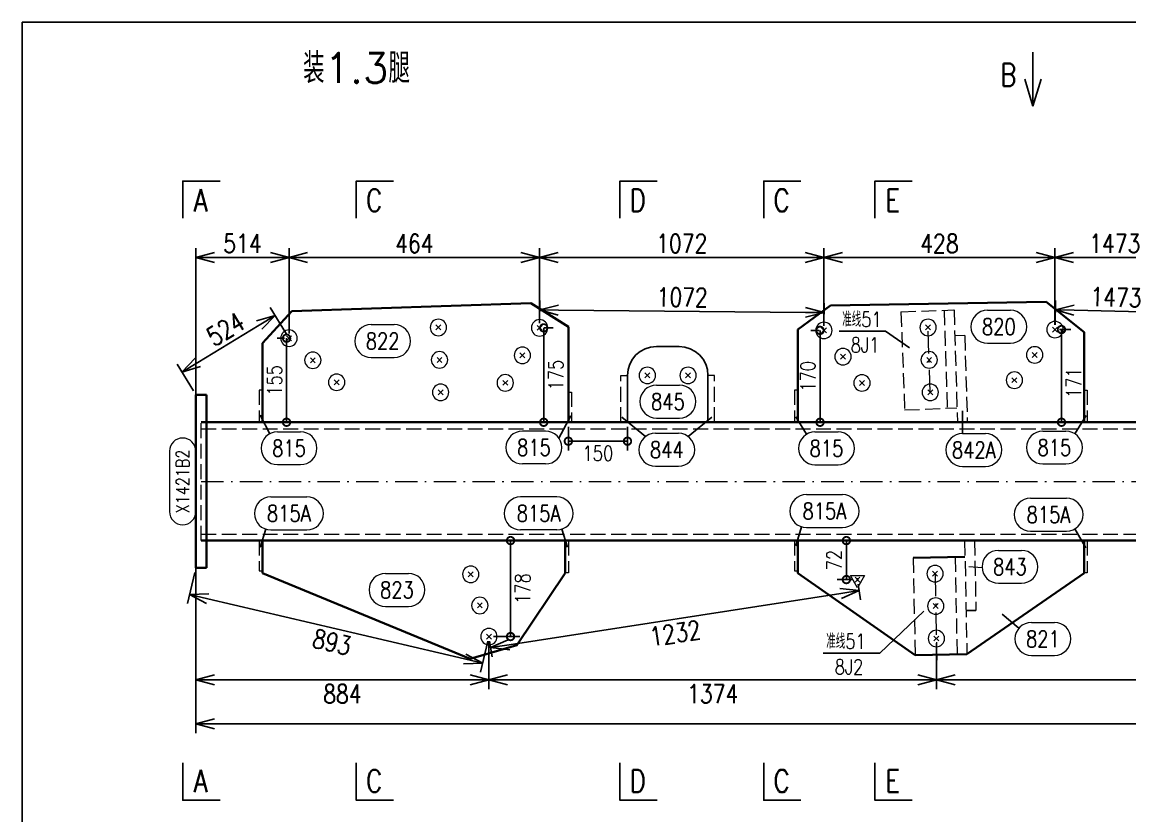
# Model space of a CAD drawing. Extents: x 1310 to 15542, y -76 to 8381.
# Drawn here: x 2150.4 to 2299, y 1297.4 to 1403.8 of the extents above; entities that cross this region are included whole.
import ezdxf
from ezdxf.enums import TextEntityAlignment as Align

# ---------------------------------------------------------------- set-up
doc = ezdxf.new("R2010")
doc.units = 0
doc.header["$MEASUREMENT"] = 0
doc.linetypes.add('一点画线', pattern=[5.2, 3, -1, 0.2, -1])
doc.linetypes.add('虚线', pattern=[2.75, 2, -0.75])
doc.layers.get('0').update_dxf_attribs({"linetype": 'CONTINUOUS', "lineweight": 25})
doc.layers.get('Defpoints').update_dxf_attribs({"linetype": 'CONTINUOUS'})
doc.layers.add('4', color=7, linetype='CONTINUOUS', lineweight=25)
doc.layers.add('5', color=7, linetype='CONTINUOUS', lineweight=25)
doc.styles.add('DimFont', font='simplex.shx', dxfattribs={"width": 0.8, "bigfont": 'gbhzfs.shx'})
doc.styles.get("Standard").update_dxf_attribs({"font": 'simplex.shx', "width": 0.7, "height": 3, "bigfont": 'gbhzfs.shx'})
doc.dimstyles.new('DHDxfDimStyleOpen30', dxfattribs={"dimtxt": 2.5, "dimasz": 2.5, "dimexe": 1.25, "dimexo": 0.625, "dimtad": 2, "dimtxsty": 'DimFont', "dimblk": 'OPEN30', "dimblk1": 'OPEN30', "dimblk2": 'OPEN30', "dimcen": 2.5, "dimadec": 0, "dimazin": 0, "dimtfac": 1, "dimtmove": 0, "dimatfit": 3, "dimfxl": 0, "dimarcsym": 0})

# ---------------------------------------------------------------- blocks, each defined once
blk = doc.blocks.new('板孔21.5')
at = {"layer": '5', "color": 7, "linetype": 'Continuous', "lineweight": 13}
for p, q in [((-0.3, -0.3), (0.3, 0.3)), ((0.3, -0.3), (-0.3, 0.3))]:
    blk.add_line(p, q, dxfattribs=at)
blk.add_circle((0, 0), 1, dxfattribs=at)
blk = doc.blocks.new('板孔17.5')
at = {"layer": '5', "color": 7, "linetype": 'Continuous', "lineweight": 13}
for p, q in [((0, 1), (-0.866, -0.5)), ((-0.3, -0.3), (0.3, 0.3)), ((0.3, -0.3), (-0.3, 0.3)), ((0.866, -0.5), (0, 1)), ((-0.866, -0.5), (0.866, -0.5))]:
    blk.add_line(p, q, dxfattribs=at)
at = {"layer": '5', "color": 7, "linetype": 'Continuous', "lineweight": 0}
blk.add_circle((0, 0), 0.1, dxfattribs=at)
blk = doc.blocks.new('_OPEN30')
at = {"color": 0, "linetype": 'ByBlock', "lineweight": -2}
for p, q in [((-1, 0.268), (0, 0)), ((0, 0), (-1, -0.268)), ((0, 0), (-1, 0))]:
    blk.add_line(p, q, dxfattribs=at)
blk = doc.blocks.new('*D445')
at = {"layer": '5', "color": 96, "linetype": 'Continuous', "lineweight": -2}
for p, q in [((2173.58, 1330.03), (2172.6, 1325.85)), ((2209.78, 1318.42), (2175.32, 1326.5)), ((2212.91, 1320.82), (2211.93, 1316.64))]:
    blk.add_line(p, q, dxfattribs=at)
at = {"layer": 'Defpoints', "color": 0, "linetype": 'Continuous'}
for p in [(2173.73, 1330.64), (2172.89, 1327.07), (2213.05, 1321.43)]:
    blk.add_point(p, dxfattribs=at)
at = {"layer": '5', "color": 96, "linetype": 'Continuous', "lineweight": -2, "xscale": 2.5, "yscale": 2.5, "zscale": 2.5}
for p, rotation in [((2172.89, 1327.07), 166.8182384519263), ((2212.22, 1317.85), 346.8182384519263)]:
    blk.add_blockref('_OPEN30', p, dxfattribs=dict(at, rotation=rotation))
at = {"layer": '5', "color": 96, "linetype": 'Continuous', "lineweight": 18, "insert": (2191.98, 1320.67), "char_height": 2.5, "attachment_point": 5, "rotation": 346.8182, "line_spacing_factor": 0.6, "style": 'DimFont'}
blk.add_mtext('893', dxfattribs=at)
blk = doc.blocks.new('*D447')
at = {"layer": '5', "color": 96, "linetype": 'Continuous', "lineweight": -2}
for p, q in [((2185.91, 1361.98), (2183.72, 1365.57)), ((2182.23, 1363.21), (2174, 1358.2)), ((2173.4, 1354.37), (2171.21, 1357.97))]:
    blk.add_line(p, q, dxfattribs=at)
at = {"layer": 'Defpoints', "color": 0, "linetype": 'Continuous'}
for p in [(2186.23, 1361.44), (2171.86, 1356.9), (2173.73, 1353.83)]:
    blk.add_point(p, dxfattribs=at)
at = {"layer": '5', "color": 96, "linetype": 'Continuous', "lineweight": -2, "xscale": 2.5, "yscale": 2.5, "zscale": 2.5}
for p, rotation in [((2184.37, 1364.51), 31.31168889136205), ((2171.86, 1356.9), 211.311688891362)]:
    blk.add_blockref('_OPEN30', p, dxfattribs=dict(at, rotation=rotation))
at = {"layer": '5', "color": 96, "linetype": 'Continuous', "lineweight": 18, "insert": (2177.71, 1362.65), "char_height": 2.5, "attachment_point": 5, "rotation": 31.3117, "line_spacing_factor": 0.6, "style": 'DimFont'}
blk.add_mtext('524', dxfattribs=at)
blk = doc.blocks.new('_DotSmall')
at = {"color": 0, "linetype": 'ByBlock', "const_width": 0.5}
blk.add_lwpolyline([(-0.0625, 0, 1), (0.0625, 0, 1)], format="xyb", close=True, dxfattribs=at)
blk = doc.blocks.new('*D449')
at = {"layer": '5', "color": 6, "linetype": 'Continuous', "lineweight": -2}
for p, q in [((2213.68, 1334.3), (2217.2, 1334.3)), ((2215.95, 1334.3), (2215.95, 1321.43)), ((2213.68, 1321.43), (2217.2, 1321.43))]:
    blk.add_line(p, q, dxfattribs=at)
at = {"layer": 'Defpoints', "color": 0, "linetype": 'Continuous'}
for p in [(2213.05, 1334.3), (2213.05, 1321.43), (2215.95, 1321.43)]:
    blk.add_point(p, dxfattribs=at)
at = {"layer": '5', "color": 6, "linetype": 'Continuous', "lineweight": -2, "xscale": 2, "yscale": 2, "zscale": 2}
for p, rotation in [((2215.95, 1334.3), 90), ((2215.95, 1321.43), 270)]:
    blk.add_blockref('_DotSmall', p, dxfattribs=dict(at, rotation=rotation))
at = {"layer": '5', "color": 6, "linetype": 'Continuous', "lineweight": 18, "insert": (2217.58, 1327.86), "char_height": 2, "attachment_point": 5, "rotation": 90, "line_spacing_factor": 0.6, "style": 'DimFont'}
blk.add_mtext('178', dxfattribs=at)
blk = doc.blocks.new('*D450')
at = {"layer": '5', "color": 6, "linetype": 'Continuous', "lineweight": -2}
for p, q in [((2261.88, 1334.3), (2259.76, 1334.3)), ((2261.01, 1334.3), (2261.01, 1329.07)), ((2261.88, 1329.07), (2259.76, 1329.07))]:
    blk.add_line(p, q, dxfattribs=at)
at = {"layer": 'Defpoints', "color": 0, "linetype": 'Continuous'}
for p in [(2262.51, 1334.3), (2261.01, 1329.07), (2262.51, 1329.07)]:
    blk.add_point(p, dxfattribs=at)
at = {"layer": '5', "color": 6, "linetype": 'Continuous', "lineweight": -2, "xscale": 2, "yscale": 2, "zscale": 2}
for p, rotation in [((2261.01, 1334.3), 90), ((2261.01, 1329.07), 270)]:
    blk.add_blockref('_DotSmall', p, dxfattribs=dict(at, rotation=rotation))
at = {"layer": '5', "color": 6, "linetype": 'Continuous', "lineweight": 18, "insert": (2259.38, 1331.68), "char_height": 2, "attachment_point": 5, "rotation": 90, "line_spacing_factor": 0.6, "style": 'DimFont'}
blk.add_mtext('72', dxfattribs=at)
blk = doc.blocks.new('*D452')
at = {"layer": '5', "color": 6, "linetype": 'Continuous', "lineweight": -2}
for p, q in [((2185.61, 1361.44), (2184.65, 1361.44)), ((2185.9, 1350.17), (2185.9, 1361.44)), ((2185.61, 1350.17), (2184.65, 1350.17))]:
    blk.add_line(p, q, dxfattribs=at)
at = {"layer": 'Defpoints', "color": 0, "linetype": 'Continuous'}
for p in [(2185.9, 1361.44), (2186.23, 1361.44), (2186.23, 1350.17)]:
    blk.add_point(p, dxfattribs=at)
at = {"layer": '5', "color": 6, "linetype": 'Continuous', "lineweight": -2, "xscale": 2, "yscale": 2, "zscale": 2}
for p, rotation in [((2185.9, 1361.44), 90), ((2185.9, 1350.17), 270)]:
    blk.add_blockref('_DotSmall', p, dxfattribs=dict(at, rotation=rotation))
at = {"layer": '5', "color": 6, "linetype": 'Continuous', "lineweight": 18, "insert": (2184.28, 1355.79), "char_height": 2, "attachment_point": 5, "rotation": 90, "line_spacing_factor": 0.6, "style": 'DimFont'}
blk.add_mtext('155', dxfattribs=at)
blk = doc.blocks.new('*D453')
at = {"layer": '5', "color": 6, "linetype": 'Continuous', "lineweight": -2}
for p, q in [((2220.4, 1350.17), (2220.4, 1362.83)), ((2220.47, 1362.83), (2221.65, 1362.83)), ((2220.47, 1350.17), (2221.65, 1350.17))]:
    blk.add_line(p, q, dxfattribs=at)
at = {"layer": 'Defpoints', "color": 0, "linetype": 'Continuous'}
for p in [(2219.85, 1362.83), (2220.4, 1362.83), (2219.85, 1350.17)]:
    blk.add_point(p, dxfattribs=at)
at = {"layer": '5', "color": 6, "linetype": 'Continuous', "lineweight": -2, "xscale": 2, "yscale": 2, "zscale": 2}
for p, rotation in [((2220.4, 1362.83), 90), ((2220.4, 1350.17), 270)]:
    blk.add_blockref('_DotSmall', p, dxfattribs=dict(at, rotation=rotation))
at = {"layer": '5', "color": 6, "linetype": 'Continuous', "lineweight": 18, "insert": (2222.03, 1356.5), "char_height": 2, "attachment_point": 5, "rotation": 90, "line_spacing_factor": 0.6, "style": 'DimFont'}
blk.add_mtext('175', dxfattribs=at)
blk = doc.blocks.new('*D454')
at = {"layer": '5', "color": 6, "linetype": 'Continuous', "lineweight": -2}
for p, q in [((2257.38, 1362.49), (2256.23, 1362.49)), ((2257.48, 1350.17), (2257.48, 1362.49)), ((2257.38, 1350.17), (2256.23, 1350.17))]:
    blk.add_line(p, q, dxfattribs=at)
at = {"layer": 'Defpoints', "color": 0, "linetype": 'Continuous'}
for p in [(2257.48, 1362.49), (2258, 1362.49), (2258, 1350.17)]:
    blk.add_point(p, dxfattribs=at)
at = {"layer": '5', "color": 6, "linetype": 'Continuous', "lineweight": -2, "xscale": 2, "yscale": 2, "zscale": 2}
for p, rotation in [((2257.48, 1362.49), 90), ((2257.48, 1350.17), 270)]:
    blk.add_blockref('_DotSmall', p, dxfattribs=dict(at, rotation=rotation))
at = {"layer": '5', "color": 6, "linetype": 'Continuous', "lineweight": 18, "insert": (2255.85, 1356.33), "char_height": 2, "attachment_point": 5, "rotation": 90, "line_spacing_factor": 0.6, "style": 'DimFont'}
blk.add_mtext('170', dxfattribs=at)
blk = doc.blocks.new('*D455')
at = {"layer": '5', "color": 6, "linetype": 'Continuous', "lineweight": -2}
for p, q in [((2289.63, 1362.6), (2291.13, 1362.6)), ((2289.88, 1350.17), (2289.88, 1362.6)), ((2289.63, 1350.17), (2291.13, 1350.17))]:
    blk.add_line(p, q, dxfattribs=at)
at = {"layer": 'Defpoints', "color": 0, "linetype": 'Continuous'}
for p in [(2289, 1362.6), (2289.88, 1362.6), (2289, 1350.17)]:
    blk.add_point(p, dxfattribs=at)
at = {"layer": '5', "color": 6, "linetype": 'Continuous', "lineweight": -2, "xscale": 2, "yscale": 2, "zscale": 2}
for p, rotation in [((2289.88, 1362.6), 90), ((2289.88, 1350.17), 270)]:
    blk.add_blockref('_DotSmall', p, dxfattribs=dict(at, rotation=rotation))
at = {"layer": '5', "color": 6, "linetype": 'Continuous', "lineweight": 18, "insert": (2291.51, 1355.47), "char_height": 2, "attachment_point": 5, "rotation": 90, "line_spacing_factor": 0.6, "style": 'DimFont'}
blk.add_mtext('171', dxfattribs=at)
blk = doc.blocks.new('*D462')
at = {"layer": '5', "color": 96, "linetype": 'Continuous', "lineweight": -2}
for p, q in [((2262.6, 1328.45), (2262.93, 1326.35)), ((2215.75, 1320.33), (2260.26, 1327.21)), ((2213.15, 1320.81), (2213.47, 1318.71))]:
    blk.add_line(p, q, dxfattribs=at)
at = {"layer": 'Defpoints', "color": 0, "linetype": 'Continuous'}
for p in [(2262.51, 1329.07), (2262.73, 1327.59), (2213.05, 1321.43)]:
    blk.add_point(p, dxfattribs=at)
at = {"layer": '5', "color": 96, "linetype": 'Continuous', "lineweight": -2, "xscale": 2.5, "yscale": 2.5, "zscale": 2.5}
for p, rotation in [((2262.73, 1327.59), 8.788100364396717), ((2213.28, 1319.94), 188.7881003643967)]:
    blk.add_blockref('_OPEN30', p, dxfattribs=dict(at, rotation=rotation))
at = {"layer": '5', "color": 96, "linetype": 'Continuous', "lineweight": 18, "insert": (2238.04, 1321.87), "char_height": 2.5, "attachment_point": 5, "rotation": 8.7881, "line_spacing_factor": 0.6, "style": 'DimFont'}
blk.add_mtext('1232', dxfattribs=at)
blk = doc.blocks.new('*D463')
at = {"layer": '5', "color": 96, "linetype": 'Continuous', "lineweight": -2}
for p, q in [((2219.85, 1363.45), (2219.88, 1366.48)), ((2258.01, 1363.11), (2258.04, 1366.14)), ((2222.37, 1365.21), (2255.53, 1364.91))]:
    blk.add_line(p, q, dxfattribs=at)
at = {"layer": 'Defpoints', "color": 0, "linetype": 'Continuous'}
for p in [(2258.03, 1364.89), (2219.85, 1362.83), (2258, 1362.49)]:
    blk.add_point(p, dxfattribs=at)
at = {"layer": '5', "color": 96, "linetype": 'Continuous', "lineweight": -2, "xscale": 2.5, "yscale": 2.5, "zscale": 2.5}
for p, rotation in [((2219.87, 1365.23), 179.4860011184689), ((2258.03, 1364.89), 359.486001118469)]:
    blk.add_blockref('_OPEN30', p, dxfattribs=dict(at, rotation=rotation))
at = {"layer": '5', "color": 96, "linetype": 'Continuous', "lineweight": 18, "insert": (2238.99, 1366.93), "char_height": 2.5, "attachment_point": 5, "rotation": 359.486, "line_spacing_factor": 0.6, "style": 'DimFont'}
blk.add_mtext('1072', dxfattribs=at)
blk = doc.blocks.new('*D464')
at = {"layer": '5', "color": 96, "linetype": 'Continuous', "lineweight": -2}
for p, q in [((2289.02, 1363.22), (2289.09, 1366.49)), ((2305.08, 1362.86), (2305.16, 1366.13)), ((2291.56, 1365.19), (2302.63, 1364.93))]:
    blk.add_line(p, q, dxfattribs=at)
at = {"layer": 'Defpoints', "color": 0, "linetype": 'Continuous'}
for p in [(2305.13, 1364.88), (2289, 1362.6), (2305.07, 1362.23)]:
    blk.add_point(p, dxfattribs=at)
at = {"layer": '5', "color": 96, "linetype": 'Continuous', "lineweight": -2, "xscale": 2.5, "yscale": 2.5, "zscale": 2.5}
for p, rotation in [((2289.06, 1365.24), 178.6982102862967), ((2305.13, 1364.88), 358.6982102862967)]:
    blk.add_blockref('_OPEN30', p, dxfattribs=dict(at, rotation=rotation))
at = {"layer": '5', "color": 96, "linetype": 'Continuous', "lineweight": 18, "insert": (2297.19, 1366.93), "char_height": 2.5, "attachment_point": 5, "rotation": 358.6982, "line_spacing_factor": 0.6, "style": 'DimFont'}
blk.add_mtext('1473', dxfattribs=at)
blk = doc.blocks.new('*D467')
at = {"layer": '5', "color": 7, "linetype": 'Continuous', "lineweight": -2}
for p, q in [((2173.73, 1341.61), (2173.73, 1308.48)), ((2436.88, 1341.61), (2436.88, 1308.48)), ((2176.23, 1309.73), (2434.38, 1309.73))]:
    blk.add_line(p, q, dxfattribs=at)
at = {"layer": 'Defpoints', "color": 0, "linetype": 'Continuous'}
for p in [(2173.73, 1342.24), (2436.88, 1342.24), (2436.88, 1309.73)]:
    blk.add_point(p, dxfattribs=at)
at = {"layer": '5', "color": 7, "linetype": 'Continuous', "lineweight": -2, "xscale": 2.5, "yscale": 2.5, "zscale": 2.5, "rotation": 180}
blk.add_blockref('_OPEN30', (2173.73, 1309.73), dxfattribs=at)
at = {"layer": '5', "color": 7, "linetype": 'Continuous', "lineweight": -2, "xscale": 2.5, "yscale": 2.5, "zscale": 2.5}
blk.add_blockref('_OPEN30', (2436.88, 1309.73), dxfattribs=at)
at = {"layer": '5', "color": 7, "linetype": 'Continuous', "lineweight": 18, "insert": (2305.3, 1307.85), "char_height": 2.5, "attachment_point": 5, "line_spacing_factor": 0.6, "style": 'DimFont'}
blk.add_mtext('8860', dxfattribs=at)
blk = doc.blocks.new('*D468')
at = {"layer": '5', "color": 7, "linetype": 'Continuous', "lineweight": -2}
for p, q in [((2173.73, 1341.61), (2173.73, 1314.38)), ((2213.05, 1320.8), (2213.05, 1314.38)), ((2176.23, 1315.63), (2210.55, 1315.63))]:
    blk.add_line(p, q, dxfattribs=at)
at = {"layer": 'Defpoints', "color": 0, "linetype": 'Continuous'}
for p in [(2173.73, 1342.24), (2213.05, 1321.43), (2213.05, 1315.63)]:
    blk.add_point(p, dxfattribs=at)
at = {"layer": '5', "color": 7, "linetype": 'Continuous', "lineweight": -2, "xscale": 2.5, "yscale": 2.5, "zscale": 2.5, "rotation": 180}
blk.add_blockref('_OPEN30', (2173.73, 1315.63), dxfattribs=at)
at = {"layer": '5', "color": 7, "linetype": 'Continuous', "lineweight": -2, "xscale": 2.5, "yscale": 2.5, "zscale": 2.5}
blk.add_blockref('_OPEN30', (2213.05, 1315.63), dxfattribs=at)
at = {"layer": '5', "color": 7, "linetype": 'Continuous', "lineweight": 18, "insert": (2193.39, 1313.75), "char_height": 2.5, "attachment_point": 5, "line_spacing_factor": 0.6, "style": 'DimFont'}
blk.add_mtext('884', dxfattribs=at)
blk = doc.blocks.new('*D469')
at = {"layer": '5', "color": 7, "linetype": 'Continuous', "lineweight": -2}
for p, q in [((2213.05, 1320.8), (2213.05, 1314.38)), ((2273.09, 1320.54), (2273.09, 1314.38)), ((2215.55, 1315.63), (2270.59, 1315.63))]:
    blk.add_line(p, q, dxfattribs=at)
at = {"layer": 'Defpoints', "color": 0, "linetype": 'Continuous'}
for p in [(2213.05, 1321.43), (2273.09, 1321.16), (2273.09, 1315.63)]:
    blk.add_point(p, dxfattribs=at)
at = {"layer": '5', "color": 7, "linetype": 'Continuous', "lineweight": -2, "xscale": 2.5, "yscale": 2.5, "zscale": 2.5, "rotation": 180}
blk.add_blockref('_OPEN30', (2213.05, 1315.63), dxfattribs=at)
at = {"layer": '5', "color": 7, "linetype": 'Continuous', "lineweight": -2, "xscale": 2.5, "yscale": 2.5, "zscale": 2.5}
blk.add_blockref('_OPEN30', (2273.09, 1315.63), dxfattribs=at)
at = {"layer": '5', "color": 7, "linetype": 'Continuous', "lineweight": 18, "insert": (2243.07, 1313.75), "char_height": 2.5, "attachment_point": 5, "line_spacing_factor": 0.6, "style": 'DimFont'}
blk.add_mtext('1374', dxfattribs=at)
blk = doc.blocks.new('*D470')
at = {"layer": '5', "color": 7, "linetype": 'Continuous', "lineweight": -2}
for p, q in [((2273.09, 1320.54), (2273.09, 1314.38)), ((2420.57, 1320.87), (2420.57, 1314.38)), ((2275.59, 1315.63), (2418.07, 1315.63))]:
    blk.add_line(p, q, dxfattribs=at)
at = {"layer": 'Defpoints', "color": 0, "linetype": 'Continuous'}
for p in [(2420.57, 1321.5), (2273.09, 1321.16), (2420.57, 1315.63)]:
    blk.add_point(p, dxfattribs=at)
at = {"layer": '5', "color": 7, "linetype": 'Continuous', "lineweight": -2, "xscale": 2.5, "yscale": 2.5, "zscale": 2.5, "rotation": 180}
blk.add_blockref('_OPEN30', (2273.09, 1315.63), dxfattribs=at)
at = {"layer": '5', "color": 7, "linetype": 'Continuous', "lineweight": -2, "xscale": 2.5, "yscale": 2.5, "zscale": 2.5}
blk.add_blockref('_OPEN30', (2420.57, 1315.63), dxfattribs=at)
at = {"layer": '5', "color": 7, "linetype": 'Continuous', "lineweight": 18, "insert": (2346.83, 1313.75), "char_height": 2.5, "attachment_point": 5, "line_spacing_factor": 0.6, "style": 'DimFont'}
blk.add_mtext('5984', dxfattribs=at)
blk = doc.blocks.new('*D472')
at = {"layer": '5', "color": 7, "linetype": 'Continuous', "lineweight": -2}
for p, q in [((2173.73, 1342.86), (2173.73, 1373.53)), ((2186.23, 1362.07), (2186.23, 1373.53)), ((2176.23, 1372.28), (2183.73, 1372.28))]:
    blk.add_line(p, q, dxfattribs=at)
at = {"layer": 'Defpoints', "color": 0, "linetype": 'Continuous'}
for p in [(2186.23, 1372.28), (2186.23, 1361.44), (2173.73, 1342.24)]:
    blk.add_point(p, dxfattribs=at)
at = {"layer": '5', "color": 7, "linetype": 'Continuous', "lineweight": -2, "xscale": 2.5, "yscale": 2.5, "zscale": 2.5, "rotation": 180}
blk.add_blockref('_OPEN30', (2173.73, 1372.28), dxfattribs=at)
at = {"layer": '5', "color": 7, "linetype": 'Continuous', "lineweight": -2, "xscale": 2.5, "yscale": 2.5, "zscale": 2.5}
blk.add_blockref('_OPEN30', (2186.23, 1372.28), dxfattribs=at)
at = {"layer": '5', "color": 7, "linetype": 'Continuous', "lineweight": 18, "insert": (2179.98, 1374.15), "char_height": 2.5, "attachment_point": 5, "line_spacing_factor": 0.6, "style": 'DimFont'}
blk.add_mtext('514', dxfattribs=at)
blk = doc.blocks.new('*D473')
at = {"layer": '5', "color": 7, "linetype": 'Continuous', "lineweight": -2}
for p, q in [((2186.23, 1362.07), (2186.23, 1373.53)), ((2219.85, 1363.45), (2219.85, 1373.53)), ((2188.73, 1372.28), (2217.35, 1372.28))]:
    blk.add_line(p, q, dxfattribs=at)
at = {"layer": 'Defpoints', "color": 0, "linetype": 'Continuous'}
for p in [(2219.85, 1372.28), (2186.23, 1361.44), (2219.85, 1362.83)]:
    blk.add_point(p, dxfattribs=at)
at = {"layer": '5', "color": 7, "linetype": 'Continuous', "lineweight": -2, "xscale": 2.5, "yscale": 2.5, "zscale": 2.5, "rotation": 180}
blk.add_blockref('_OPEN30', (2186.23, 1372.28), dxfattribs=at)
at = {"layer": '5', "color": 7, "linetype": 'Continuous', "lineweight": -2, "xscale": 2.5, "yscale": 2.5, "zscale": 2.5}
blk.add_blockref('_OPEN30', (2219.85, 1372.28), dxfattribs=at)
at = {"layer": '5', "color": 7, "linetype": 'Continuous', "lineweight": 18, "insert": (2203.04, 1374.15), "char_height": 2.5, "attachment_point": 5, "line_spacing_factor": 0.6, "style": 'DimFont'}
blk.add_mtext('464', dxfattribs=at)
blk = doc.blocks.new('*D474')
at = {"layer": '5', "color": 7, "linetype": 'Continuous', "lineweight": -2}
for p, q in [((2219.85, 1363.45), (2219.85, 1373.53)), ((2258, 1363.11), (2258, 1373.53)), ((2222.35, 1372.28), (2255.5, 1372.28))]:
    blk.add_line(p, q, dxfattribs=at)
at = {"layer": 'Defpoints', "color": 0, "linetype": 'Continuous'}
for p in [(2258, 1372.28), (2219.85, 1362.83), (2258, 1362.49)]:
    blk.add_point(p, dxfattribs=at)
at = {"layer": '5', "color": 7, "linetype": 'Continuous', "lineweight": -2, "xscale": 2.5, "yscale": 2.5, "zscale": 2.5, "rotation": 180}
blk.add_blockref('_OPEN30', (2219.85, 1372.28), dxfattribs=at)
at = {"layer": '5', "color": 7, "linetype": 'Continuous', "lineweight": -2, "xscale": 2.5, "yscale": 2.5, "zscale": 2.5}
blk.add_blockref('_OPEN30', (2258, 1372.28), dxfattribs=at)
at = {"layer": '5', "color": 7, "linetype": 'Continuous', "lineweight": 18, "insert": (2238.93, 1374.15), "char_height": 2.5, "attachment_point": 5, "line_spacing_factor": 0.6, "style": 'DimFont'}
blk.add_mtext('1072', dxfattribs=at)
blk = doc.blocks.new('*D475')
at = {"layer": '5', "color": 7, "linetype": 'Continuous', "lineweight": -2}
for p, q in [((2258, 1363.11), (2258, 1373.53)), ((2289, 1363.22), (2289, 1373.53)), ((2260.5, 1372.28), (2286.5, 1372.28))]:
    blk.add_line(p, q, dxfattribs=at)
at = {"layer": 'Defpoints', "color": 0, "linetype": 'Continuous'}
for p in [(2289, 1372.28), (2258, 1362.49), (2289, 1362.6)]:
    blk.add_point(p, dxfattribs=at)
at = {"layer": '5', "color": 7, "linetype": 'Continuous', "lineweight": -2, "xscale": 2.5, "yscale": 2.5, "zscale": 2.5, "rotation": 180}
blk.add_blockref('_OPEN30', (2258, 1372.28), dxfattribs=at)
at = {"layer": '5', "color": 7, "linetype": 'Continuous', "lineweight": -2, "xscale": 2.5, "yscale": 2.5, "zscale": 2.5}
blk.add_blockref('_OPEN30', (2289, 1372.28), dxfattribs=at)
at = {"layer": '5', "color": 7, "linetype": 'Continuous', "lineweight": 18, "insert": (2273.5, 1374.15), "char_height": 2.5, "attachment_point": 5, "line_spacing_factor": 0.6, "style": 'DimFont'}
blk.add_mtext('428', dxfattribs=at)
blk = doc.blocks.new('*D476')
at = {"layer": '5', "color": 7, "linetype": 'Continuous', "lineweight": -2}
for p, q in [((2289, 1363.22), (2289, 1373.53)), ((2305.07, 1362.86), (2305.07, 1373.53)), ((2291.5, 1372.28), (2302.57, 1372.28))]:
    blk.add_line(p, q, dxfattribs=at)
at = {"layer": 'Defpoints', "color": 0, "linetype": 'Continuous'}
for p in [(2305.07, 1372.28), (2289, 1362.6), (2305.07, 1362.23)]:
    blk.add_point(p, dxfattribs=at)
at = {"layer": '5', "color": 7, "linetype": 'Continuous', "lineweight": -2, "xscale": 2.5, "yscale": 2.5, "zscale": 2.5, "rotation": 180}
blk.add_blockref('_OPEN30', (2289, 1372.28), dxfattribs=at)
at = {"layer": '5', "color": 7, "linetype": 'Continuous', "lineweight": -2, "xscale": 2.5, "yscale": 2.5, "zscale": 2.5}
blk.add_blockref('_OPEN30', (2305.07, 1372.28), dxfattribs=at)
at = {"layer": '5', "color": 7, "linetype": 'Continuous', "lineweight": 18, "insert": (2297.03, 1374.15), "char_height": 2.5, "attachment_point": 5, "line_spacing_factor": 0.6, "style": 'DimFont'}
blk.add_mtext('1473', dxfattribs=at)
blk = doc.blocks.new('*D580')
at = {"layer": '5', "color": 6, "linetype": 'Continuous', "lineweight": -2}
for p, q in [((2223.71, 1349.55), (2223.71, 1346.38)), ((2231.64, 1349.55), (2231.64, 1346.38)), ((2223.71, 1347.63), (2231.64, 1347.63))]:
    blk.add_line(p, q, dxfattribs=at)
at = {"layer": 'Defpoints', "color": 0, "linetype": 'Continuous'}
for p in [(2223.71, 1350.17), (2231.64, 1350.17), (2231.64, 1347.63)]:
    blk.add_point(p, dxfattribs=at)
at = {"layer": '5', "color": 6, "linetype": 'Continuous', "lineweight": -2, "xscale": 2, "yscale": 2, "zscale": 2, "rotation": 180}
blk.add_blockref('_DotSmall', (2223.71, 1347.63), dxfattribs=at)
at = {"layer": '5', "color": 6, "linetype": 'Continuous', "lineweight": -2, "xscale": 2, "yscale": 2, "zscale": 2}
blk.add_blockref('_DotSmall', (2231.64, 1347.63), dxfattribs=at)
at = {"layer": '5', "color": 6, "linetype": 'Continuous', "lineweight": 18, "insert": (2227.67, 1346), "char_height": 2, "attachment_point": 5, "style": 'DimFont'}
blk.add_mtext('150', dxfattribs=at)
blk = doc.blocks.new('CTDHK')
at = {"color": 0, "linetype": 'Continuous'}
for p, q in [((0, 210), (297, 210)), ((0, 0), (0, 210))]:
    blk.add_line(p, q, dxfattribs=at)

msp = doc.modelspace()

# ---------------------------------------------------------------- linework, layer by layer
at = {"color": 0, "linetype": 'Continuous'}
for p, q in [((2286.043, 1399.792), (2286.043, 1392.577)), ((2286.043, 1392.577), (2284.951, 1396.187)), ((2286.043, 1392.577), (2287.135, 1396.187)), ((2235.518, 1360.333), (2238.564, 1360.333)), ((2231.637, 1350.174), (2231.637, 1356.452)), ((2242.444, 1356.452), (2242.444, 1350.174)), ((2182.364, 1351.099), (2183.659, 1348.639)), ((2224.047, 1351.049), (2222.453, 1348.023)), ((2276.581, 1351.713), (2276.581, 1348.657)), ((2293.207, 1351.068), (2291.655, 1348.636)), ((2230.88, 1350.873), (2234.071, 1348.253)), ((2242.444, 1350.174), (2231.637, 1350.174)), ((2242.974, 1350.873), (2239.783, 1348.253)), ((2254.245, 1350.906), (2255.663, 1348.558)), ((2182.363, 1333.438), (2183.124, 1335.84)), ((2223.579, 1333.438), (2222.818, 1335.84)), ((2254.228, 1333.606), (2255.007, 1336.146)), ((2293.145, 1333.348), (2291.678, 1335.872)), ((2278.396, 1324.928), (2277.073, 1324.901)), ((2281.921, 1324.425), (2284.158, 1322.534))]:
    msp.add_line(p, q, dxfattribs=at)
at = {"color": 4, "linetype": 'Continuous'}
for p, q in [((2260.037, 1362.365), (2266.278, 1362.365)), ((2266.278, 1362.365), (2269.494, 1360.14)), ((2265.483, 1319.19), (2271.428, 1324.812)), ((2257.894, 1319.19), (2265.483, 1319.19))]:
    msp.add_line(p, q, dxfattribs=at)
at = {"color": 2, "linetype": 'Continuous'}
for points in [[(2176.974, 1382.523), (2171.974, 1382.523), (2171.974, 1377.523)], [(2200.241, 1382.523), (2195.241, 1382.523), (2195.241, 1377.523)], [(2235.617, 1382.523), (2230.617, 1382.523), (2230.617, 1377.523)], [(2254.918, 1382.523), (2249.918, 1382.523), (2249.918, 1377.523)], [(2269.847, 1382.523), (2264.847, 1382.523), (2264.847, 1377.523)], [(2176.974, 1299.483), (2171.974, 1299.483), (2171.974, 1304.483)], [(2200.241, 1299.483), (2195.241, 1299.483), (2195.241, 1304.483)], [(2235.617, 1299.483), (2230.617, 1299.483), (2230.617, 1304.483)], [(2254.918, 1299.483), (2249.918, 1299.483), (2249.918, 1304.483)], [(2269.847, 1299.483), (2264.847, 1299.483), (2264.847, 1304.483)]]:
    msp.add_lwpolyline(points, dxfattribs=at)
at = {"color": 0, "linetype": 'Continuous'}
for centre, start, end in [((2235.518, 1356.452), 90, 180), ((2238.564, 1356.452), 0, 90)]:
    msp.add_arc(centre, 3.881, start, end, dxfattribs=at)
at = {"layer": '4', "color": 6, "linetype": 'Continuous', "lineweight": 18}
msp.add_lwpolyline([(2150.422, 1403.831), (2150.422, 1193.831), (2447.422, 1193.831), (2447.422, 1403.831)], close=True, dxfattribs=at)
at = {"layer": '5', "color": 7, "linetype": 'Continuous', "lineweight": 35}
for p, q in [((2218.666, 1366.134), (2186.606, 1365.048)), ((2223.711, 1362.981), (2218.666, 1366.134)), ((2287.816, 1366.336), (2258.899, 1365.823)), ((2292.907, 1362.256), (2287.816, 1366.336)), ((2186.606, 1365.048), (2182.666, 1360.792)), ((2258.899, 1365.823), (2254.497, 1362.632)), ((2223.711, 1350.174), (2223.711, 1362.981)), ((2254.497, 1362.632), (2254.497, 1350.174)), ((2292.907, 1350.174), (2292.907, 1362.256)), ((2182.666, 1360.792), (2182.666, 1350.174)), ((2173.725, 1330.637), (2173.725, 1353.835)), ((2173.725, 1353.835), (2175.175, 1353.835)), ((2175.175, 1353.835), (2175.175, 1330.637)), ((2174.45, 1350.174), (2435.789, 1350.174)), ((2182.666, 1350.174), (2223.276, 1350.174)), ((2254.497, 1350.174), (2292.907, 1350.174)), ((2435.789, 1334.298), (2174.45, 1334.298)), ((2223.276, 1334.298), (2182.666, 1334.298)), ((2182.666, 1334.298), (2182.666, 1329.948)), ((2223.276, 1329.948), (2223.276, 1334.298)), ((2292.907, 1334.298), (2254.497, 1334.298)), ((2254.497, 1334.298), (2254.497, 1329.948)), ((2292.907, 1329.948), (2292.907, 1334.298)), ((2269.972, 1331.978), (2276.927, 1332.119)), ((2175.175, 1330.637), (2173.725, 1330.637)), ((2182.666, 1329.948), (2210.534, 1318.422)), ((2216.796, 1320.254), (2223.276, 1329.948)), ((2254.497, 1329.948), (2270.236, 1318.932)), ((2277.191, 1319.073), (2292.907, 1329.948)), ((2210.534, 1318.422), (2216.796, 1320.254)), ((2270.236, 1318.932), (2277.191, 1319.073))]:
    msp.add_line(p, q, dxfattribs=at)
at = {"layer": '5', "color": 7, "linetype": '虚线', "lineweight": 18}
for p, q in [((2268.331, 1364.989), (2275.445, 1365.232)), ((2268.333, 1364.989), (2268.832, 1351.817)), ((2274.136, 1365.188), (2274.537, 1352.055)), ((2275.458, 1365.233), (2275.919, 1350.147)), ((2276.886, 1361.807), (2275.564, 1361.767)), ((2276.886, 1361.807), (2277.242, 1350.187)), ((2230.767, 1350.174), (2230.767, 1356.424)), ((2230.767, 1356.424), (2231.637, 1356.424)), ((2231.637, 1356.424), (2231.637, 1350.174)), ((2242.444, 1356.424), (2242.444, 1350.174)), ((2243.314, 1356.424), (2242.444, 1356.424)), ((2243.314, 1350.174), (2243.314, 1356.424)), ((2182.231, 1354.49), (2182.231, 1350.174)), ((2182.666, 1354.49), (2182.231, 1354.49)), ((2182.666, 1350.174), (2182.666, 1354.49)), ((2223.711, 1350.174), (2223.711, 1354.222)), ((2223.711, 1354.222), (2224.146, 1354.222)), ((2224.146, 1354.222), (2224.146, 1350.174)), ((2254.062, 1354.49), (2254.062, 1350.174)), ((2254.497, 1354.49), (2254.062, 1354.49)), ((2254.497, 1350.174), (2254.497, 1354.49)), ((2292.907, 1350.174), (2292.907, 1354.49)), ((2292.907, 1354.49), (2293.342, 1354.49)), ((2293.342, 1354.49), (2293.342, 1350.174)), ((2268.832, 1351.817), (2275.854, 1352.109)), ((2174.45, 1334.298), (2174.45, 1350.174)), ((2174.45, 1349.292), (2435.789, 1349.292)), ((2174.45, 1335.18), (2435.789, 1335.18)), ((2182.231, 1334.298), (2182.231, 1330.245)), ((2182.666, 1330.245), (2182.666, 1334.298)), ((2223.276, 1329.983), (2223.276, 1334.298)), ((2223.711, 1334.298), (2223.711, 1329.983)), ((2254.062, 1334.298), (2254.062, 1330.245)), ((2254.497, 1330.245), (2254.497, 1334.298)), ((2276.883, 1334.286), (2277.191, 1319.073)), ((2278.206, 1334.312), (2278.396, 1324.928)), ((2292.907, 1329.983), (2292.907, 1334.298)), ((2293.342, 1334.298), (2293.342, 1329.983)), ((2269.972, 1331.978), (2270.236, 1318.932)), ((2275.604, 1332.092), (2275.868, 1319.046)), ((2182.231, 1330.245), (2182.666, 1330.245)), ((2254.062, 1330.245), (2254.497, 1330.245)), ((2223.711, 1329.983), (2223.276, 1329.983)), ((2293.342, 1329.983), (2292.907, 1329.983))]:
    msp.add_line(p, q, dxfattribs=at)
at = {"layer": '5', "color": 1, "linetype": 'Continuous', "lineweight": 18}
for p, q in [((2279.93, 1365.182), (2283.017, 1365.182)), ((2197.249, 1363.268), (2200.336, 1363.268)), ((2279.93, 1360.772), (2283.017, 1360.772)), ((2197.249, 1358.858), (2200.336, 1358.858)), ((2235.523, 1355.143), (2238.61, 1355.143)), ((2235.523, 1350.733), (2238.61, 1350.733)), ((2184.687, 1348.893), (2187.774, 1348.893)), ((2220.633, 1348.984), (2217.546, 1348.984)), ((2235.384, 1348.686), (2238.471, 1348.686)), ((2256.803, 1348.875), (2259.89, 1348.875)), ((2276.581, 1348.657), (2279.668, 1348.657)), ((2287.382, 1348.982), (2290.469, 1348.982)), ((2170.197, 1346.293), (2170.197, 1338.179)), ((2173.725, 1346.293), (2173.725, 1338.179)), ((2184.687, 1344.483), (2187.774, 1344.483)), ((2220.633, 1344.574), (2217.546, 1344.574)), ((2235.384, 1344.276), (2238.471, 1344.276)), ((2256.803, 1344.465), (2259.89, 1344.465)), ((2276.581, 1344.247), (2279.668, 1344.247)), ((2287.382, 1344.572), (2290.469, 1344.572)), ((2183.79, 1340.147), (2188.641, 1340.147)), ((2222.152, 1340.147), (2217.301, 1340.147)), ((2255.653, 1340.459), (2260.504, 1340.459)), ((2285.72, 1339.984), (2290.571, 1339.984)), ((2183.79, 1335.737), (2188.641, 1335.737)), ((2222.152, 1335.737), (2217.301, 1335.737)), ((2255.653, 1336.049), (2260.504, 1336.049)), ((2285.72, 1335.574), (2290.571, 1335.574)), ((2281.417, 1332.99), (2284.504, 1332.99)), ((2277.432, 1330.821), (2279.214, 1330.709)), ((2199.171, 1329.888), (2202.258, 1329.888)), ((2281.417, 1328.58), (2284.504, 1328.58)), ((2199.171, 1325.478), (2202.258, 1325.478)), ((2285.841, 1323.315), (2288.928, 1323.315)), ((2285.841, 1318.905), (2288.928, 1318.905))]:
    msp.add_line(p, q, dxfattribs=at)
at = {"layer": '5', "color": 1, "linetype": '一点画线', "lineweight": 18}
for p, q in [((2272.269, 1354.19), (2271.972, 1362.884)), ((2174.45, 1342.236), (2435.789, 1342.236)), ((2272.915, 1329.862), (2273.15, 1318.266))]:
    msp.add_line(p, q, dxfattribs=at)
at = {"layer": '5', "color": 1, "linetype": 'Continuous', "lineweight": 18}
for centre, radius, start, end in [((2279.93, 1362.977), 2.205, 90, 270), ((2283.017, 1362.977), 2.205, 270, 90), ((2197.249, 1361.063), 2.205, 90, 270), ((2200.336, 1361.063), 2.205, 270, 90), ((2235.523, 1352.938), 2.205, 90, 270), ((2238.61, 1352.938), 2.205, 270, 90), ((2171.961, 1346.293), 1.764, 0, 180), ((2184.687, 1346.688), 2.205, 90, 270), ((2187.774, 1346.688), 2.205, 270, 90), ((2217.546, 1346.779), 2.205, 90, 270), ((2220.633, 1346.779), 2.205, 270, 90), ((2235.384, 1346.481), 2.205, 90, 270), ((2238.471, 1346.481), 2.205, 270, 90), ((2256.803, 1346.67), 2.205, 90, 270), ((2259.89, 1346.67), 2.205, 270, 90), ((2276.581, 1346.452), 2.205, 90, 270), ((2279.668, 1346.452), 2.205, 270, 90), ((2287.382, 1346.777), 2.205, 90, 270), ((2290.469, 1346.777), 2.205, 270, 90), ((2183.79, 1337.942), 2.205, 90, 270), ((2188.641, 1337.942), 2.205, 270, 90), ((2217.301, 1337.942), 2.205, 90, 270), ((2222.152, 1337.942), 2.205, 270, 90), ((2255.653, 1338.254), 2.205, 90, 270), ((2260.504, 1338.254), 2.205, 270, 90), ((2285.72, 1337.779), 2.205, 90, 270), ((2290.571, 1337.779), 2.205, 270, 90), ((2171.961, 1338.179), 1.764, 180, 0), ((2281.417, 1330.785), 2.205, 90, 270), ((2284.504, 1330.785), 2.205, 270, 90), ((2199.171, 1327.683), 2.205, 90, 270), ((2202.258, 1327.683), 2.205, 270, 90), ((2285.841, 1321.11), 2.205, 90, 270), ((2288.928, 1321.11), 2.205, 270, 90)]:
    msp.add_arc(centre, radius, start, end, dxfattribs=at)

# ---------------------------------------------------------------- block references
at = {"color": 2, "linetype": 'Continuous'}
msp.add_blockref('CTDHK', (2150.422, 1193.831), dxfattribs=at)
at = {"layer": '5', "color": 7, "linetype": 'Continuous', "lineweight": 35, "xscale": -1.102500000000873, "yscale": 1.102499999999964, "zscale": 1.1025, "rotation": 180}
for name, p in [('板孔21.5', (2206.271, 1362.884)), ('板孔21.5', (2219.849, 1362.83)), ('板孔21.5', (2258.004, 1362.488)), ('板孔21.5', (2271.972, 1362.884)), ('板孔21.5', (2289.001, 1362.599)), ('板孔21.5', (2186.232, 1361.442)), ('板孔21.5', (2217.544, 1359.141)), ('板孔21.5', (2260.556, 1358.966)), ('板孔21.5', (2286.281, 1359.205)), ('板孔21.5', (2189.424, 1358.487)), ('板孔21.5', (2206.42, 1358.537)), ('板孔21.5', (2272.12, 1358.537)), ('板孔21.5', (2234.31, 1356.452)), ('板孔21.5', (2239.772, 1356.452)), ('板孔21.5', (2192.616, 1355.533)), ('板孔21.5', (2215.239, 1355.453)), ('板孔21.5', (2263.108, 1355.443)), ('板孔21.5', (2283.561, 1355.811)), ('板孔21.5', (2206.569, 1354.19)), ('板孔21.5', (2272.269, 1354.19)), ('板孔21.5', (2210.612, 1329.775)), ('板孔21.5', (2272.915, 1329.862)), ('板孔17.5', (2262.505, 1329.07)), ('板孔21.5', (2211.833, 1325.6)), ('板孔21.5', (2273.003, 1325.514)), ('板孔21.5', (2213.054, 1321.425)), ('板孔21.5', (2273.091, 1321.165))]:
    msp.add_blockref(name, p, dxfattribs=at)

# ---------------------------------------------------------------- texts
at = {"layer": '4', "color": 6, "linetype": 'Continuous', "lineweight": 13}
msp.add_text('装1.3腿', height=4, dxfattribs=at).set_placement((2195.284, 1397.677), align=Align.MIDDLE_CENTER)
at = {"layer": '5', "color": 2, "linetype": 'Continuous', "lineweight": 18, "width": 0.8}
for s, p in [('B', (2282.746, 1396.766)), ('A', (2174.38, 1379.941)), ('C', (2197.647, 1379.941)), ('D', (2233.023, 1379.941)), ('C', (2252.324, 1379.941)), ('E', (2267.253, 1379.941)), ('A', (2174.38, 1302.065)), ('C', (2197.647, 1302.065)), ('D', (2233.023, 1302.065)), ('C', (2252.324, 1302.065)), ('E', (2267.253, 1302.065))]:
    msp.add_text(s, height=3, dxfattribs=at).set_placement(p, align=Align.MIDDLE_CENTER)
at = {"layer": '5', "color": 4, "linetype": 'Continuous', "lineweight": 18, "width": 0.8}
for s, p in [('准线51', (2263.103, 1363.972)), ('8J1', (2263.511, 1360.536)), ('准线51', (2260.96, 1320.797)), ('8J2', (2261.368, 1317.361))]:
    msp.add_text(s, height=2, dxfattribs=at).set_placement(p, align=Align.MIDDLE_CENTER)
at = {"layer": '5', "color": 1, "linetype": 'Continuous', "lineweight": 18, "width": 0.8}
for s, p in [('820', (2281.474, 1362.977)), ('822', (2198.793, 1361.063)), ('845', (2237.066, 1352.938)), ('815', (2186.23, 1346.688)), ('815', (2219.09, 1346.779)), ('844', (2236.927, 1346.481)), ('815', (2258.347, 1346.67)), ('842A', (2278.124, 1346.452)), ('815', (2288.926, 1346.777)), ('815A', (2258.079, 1338.254)), ('815A', (2186.216, 1337.942)), ('815A', (2219.727, 1337.942)), ('815A', (2288.145, 1337.779)), ('843', (2282.961, 1330.785)), ('823', (2200.715, 1327.683)), ('821', (2287.385, 1321.11))]:
    msp.add_text(s, height=2.205, dxfattribs=at).set_placement(p, align=Align.MIDDLE_CENTER)
msp.add_text('X1421B2', height=1.764, rotation=90, dxfattribs=at).set_placement((2171.961, 1342.236), align=Align.MIDDLE_CENTER)

# ---------------------------------------------------------------- dimensions: what is measured, and where the dimension line sits
at = {"layer": '5', "color": 7, "linetype": 'Continuous', "lineweight": 18}
for base, p1, p2, text, picture, middle in [((2186.232, 1372.277), (2173.725, 1342.236), (2186.232, 1361.442), '514', '*D472', (2179.979, 1372.277)), ((2219.849, 1372.277), (2186.232, 1361.442), (2219.849, 1362.83), '464', '*D473', (2203.041, 1372.277)), ((2258.004, 1372.277), (2219.849, 1362.83), (2258.004, 1362.488), '1072', '*D474', (2238.926, 1372.277)), ((2289.001, 1372.277), (2258.004, 1362.488), (2289.001, 1362.599), '428', '*D475', (2273.502, 1372.277)), ((2305.068, 1372.277), (2289.001, 1362.599), (2305.068, 1362.234), '1473', '*D476', (2297.035, 1372.277)), ((2436.876, 1309.729), (2173.725, 1342.236), (2436.876, 1342.236), '8860', '*D467', (2305.301, 1309.729)), ((2213.054, 1315.627), (2173.725, 1342.236), (2213.054, 1321.425), '884', '*D468', (2193.39, 1315.627)), ((2273.091, 1315.627), (2213.054, 1321.425), (2273.091, 1321.165), '1374', '*D469', (2243.073, 1315.627)), ((2420.573, 1315.627), (2273.091, 1321.165), (2420.573, 1321.495), '5984', '*D470', (2346.832, 1315.627))]:
    dim = msp.add_linear_dim(base=base, p1=p1, p2=p2, text=text, dimstyle='DHDxfDimStyleOpen30', override={"dimtxt": 2.5, "dimclrd": 7, "dimclre": 7, "dimclrt": 7}, dxfattribs=at)
    dim.commit()
    dim.dimension.update_dxf_attribs({"geometry": picture, "text_midpoint": middle, "dimtype": 160})
at = {"layer": '5', "color": 96, "linetype": 'Continuous', "lineweight": 18}
for base, p1, p2, angle, text, picture, middle in [((2258.025, 1364.887), (2219.849, 1362.83), (2258.004, 1362.488), 359.486, '1072', '*D463', (2238.969, 1365.058)), ((2305.128, 1364.877), (2289.001, 1362.599), (2305.068, 1362.234), 358.69821, '1473', '*D464', (2297.143, 1365.058)), ((2171.862, 1356.898), (2186.232, 1361.442), (2173.725, 1353.835), 211.31169, '524', '*D447', (2178.686, 1361.049)), ((2172.889, 1327.065), (2213.054, 1321.425), (2173.725, 1330.637), 166.81824, '893', '*D445', (2192.407, 1322.494)), ((2262.734, 1327.588), (2213.054, 1321.425), (2262.505, 1329.07), 8.7881, '1232', '*D462', (2237.758, 1323.727))]:
    dim = msp.add_linear_dim(base=base, p1=p1, p2=p2, angle=angle, text=text, dimstyle='DHDxfDimStyleOpen30', override={"dimtxt": 2.5, "dimclrd": 96, "dimclre": 96, "dimclrt": 96}, dxfattribs=at)
    dim.commit()
    dim.dimension.update_dxf_attribs({"geometry": picture, "text_midpoint": middle, "dimtype": 161})
at = {"layer": '5', "color": 6, "linetype": 'Continuous', "lineweight": 18}
for base, p1, p2, angle, text, picture, middle in [((2220.401, 1362.83), (2219.849, 1350.174), (2219.849, 1362.83), 90, '175', '*D453', (2220.401, 1356.502)), ((2257.479, 1362.488), (2258.004, 1350.174), (2258.004, 1362.488), 90, '170', '*D454', (2257.479, 1356.331)), ((2289.883, 1362.599), (2289.001, 1350.174), (2289.001, 1362.599), 90, '171', '*D455', (2289.883, 1355.466)), ((2185.904, 1361.442), (2186.232, 1350.174), (2186.232, 1361.442), 90, '155', '*D452', (2185.904, 1355.79)), ((2215.951, 1321.425), (2213.054, 1334.298), (2213.054, 1321.425), 270, '178', '*D449', (2215.951, 1327.862)), ((2261.006, 1329.07), (2262.505, 1334.298), (2262.505, 1329.07), 270, '72', '*D450', (2261.006, 1331.684))]:
    dim = msp.add_linear_dim(base=base, p1=p1, p2=p2, angle=angle, text=text, dimstyle='DHDxfDimStyleOpen30', override={"dimtxt": 2, "dimasz": 2, "dimblk1": 'DotSmall', "dimblk2": 'DotSmall', "dimsah": 1, "dimclrd": 6, "dimclre": 6, "dimclrt": 6}, dxfattribs=at)
    dim.commit()
    dim.dimension.update_dxf_attribs({"geometry": picture, "text_midpoint": middle, "dimtype": 161})
dim = msp.add_linear_dim(base=(2231.637, 1347.629), p1=(2223.711, 1350.174), p2=(2231.637, 1350.174), text='150', dimstyle='DHDxfDimStyleOpen30', override={"dimtxt": 2, "dimasz": 2, "dimblk1": 'DotSmall', "dimblk2": 'DotSmall', "dimsah": 1, "dimclrd": 6, "dimclre": 6, "dimclrt": 6}, dxfattribs=at)
dim.commit()
dim.dimension.update_dxf_attribs({"geometry": '*D580', "text_midpoint": (2227.674, 1346.004)})

doc.saveas('drawing.dxf')
